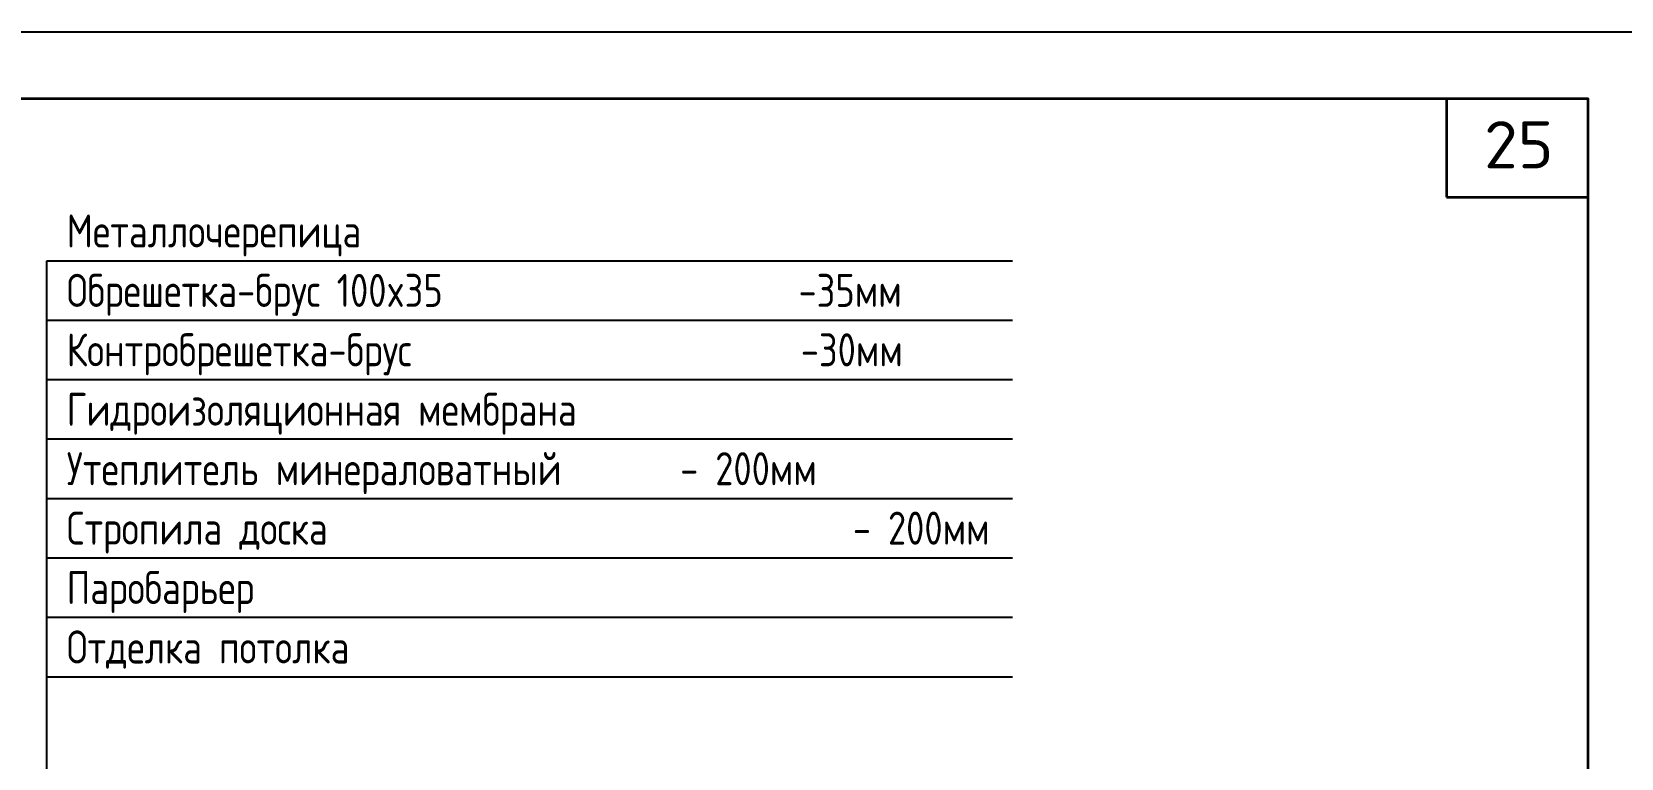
# Model space of a CAD drawing. Extents: x -12289450 to -10763036, y -7834513 to -6150123.
# Drawn here: x -10906897 to -10901846, y -7674572 to -7672261 of the extents above; entities that cross this region are included whole.
import ezdxf

# ---------------------------------------------------------------- set-up
doc = ezdxf.new("R2010")
doc.units = 0
doc.header["$LTSCALE"] = 25
doc.layers.add('ArchiCAD', color=7, linetype='Continuous')
doc.layers.add('Новое', color=51, linetype='Continuous')
doc.layers.add('тонкий', color=114, linetype='Continuous', lineweight=20)
doc.styles.add('GOST 2.304', font='cs_gost2304.shx')
doc.styles.get("Standard").update_dxf_attribs({"font": 'arial.ttf'})

msp = doc.modelspace()

# ---------------------------------------------------------------- linework, layer by layer
at = {"layer": 'ArchiCAD', "color": 7, "linetype": 'Continuous', "lineweight": 35}
msp.add_lwpolyline([(-10918711.4, -7672473.4), (-10901952.2, -7672473.4), (-10901952.2, -7684650.4), (-10918711.4, -7684650.4)], close=True, dxfattribs=at)
msp.add_lwpolyline([(-10918711.4, -7672473.4), (-10901952.2, -7672473.4), (-10901952.2, -7684650.4), (-10918711.4, -7684650.4)], close=True, dxfattribs=at)
at = {"layer": 'ArchiCAD', "color": 7, "linetype": 'Continuous', "lineweight": 35, "extrusion": (1, 0, 0), "elevation": -10902401.1}
msp.add_lwpolyline([(-7672473.4, 0), (-7672787.6, 0)], dxfattribs=at)
at = {"layer": 'ArchiCAD', "color": 7, "linetype": 'Continuous', "lineweight": 35, "extrusion": (0, 1, 0), "elevation": -7672787.6}
msp.add_lwpolyline([(10902401.1, 0), (10901952.2, 0)], dxfattribs=at)
at = {"layer": 'Новое', "color": 7, "linetype": 'Continuous'}
msp.add_lwpolyline([(-10919559.9, -7672261.3), (-10901740, -7672261.3), (-10901740, -7684862.5), (-10919559.9, -7684862.5)], close=True, dxfattribs=at)
msp.add_lwpolyline([(-10919559.9, -7672261.3), (-10901740, -7672261.3), (-10901740, -7684862.5), (-10919559.9, -7684862.5)], close=True, dxfattribs=at)
at = {"layer": 'тонкий', "lineweight": 25, "ltscale": 2}
for p, q in [((-10906849.3, -7675764.4), (-10906849.3, -7672989.3)), ((-10906849.3, -7672989.3), (-10903780.7, -7672989.3)), ((-10906849.3, -7673178.3), (-10903780.7, -7673178.3)), ((-10906849.3, -7673367.3), (-10903780.7, -7673367.3)), ((-10906849.3, -7673556.3), (-10903780.7, -7673556.3)), ((-10906849.3, -7673745.3), (-10903780.7, -7673745.3)), ((-10906849.3, -7673934.3), (-10903780.7, -7673934.3)), ((-10906849.3, -7673934.3), (-10903780.7, -7673934.3)), ((-10906849.3, -7674123.3), (-10903780.7, -7674123.3)), ((-10906849.3, -7674123.3), (-10903780.7, -7674123.3)), ((-10906849.3, -7674312.3), (-10903780.7, -7674312.3))]:
    msp.add_line(p, q, dxfattribs=at)

# ---------------------------------------------------------------- texts
at = {"insert": (-10902281.7, -7672545.6), "char_height": 150, "width": 453.455, "attachment_point": 1}
msp.add_mtext('{\\Fsimplex|c0;25}', dxfattribs=at)
at = {"layer": 'тонкий', "lineweight": 25, "ltscale": 2, "style": 'GOST 2.304'}
for s, p in [('Металлочерепица ', (-10906786.3, -7672947.3)), ('Обрешетка-брус 100x35                     -35мм', (-10906786.3, -7673136.3)), ('Контробрешетка-брус                       -30мм', (-10906786.3, -7673325.3)), ('Гидроизоляционная мембрана', (-10906786.3, -7673514.3)), ('Утеплитель минераловатный       - 200мм', (-10906786.3, -7673703.3)), ('Стропила доска                               - 200мм', (-10906786.3, -7673892.3)), ('Паробарьер', (-10906786.3, -7674081.3)), ('Отделка потолка', (-10906786.3, -7674270.3))]:
    msp.add_text(s, height=105, dxfattribs=at).set_placement(p)

doc.saveas('drawing.dxf')
